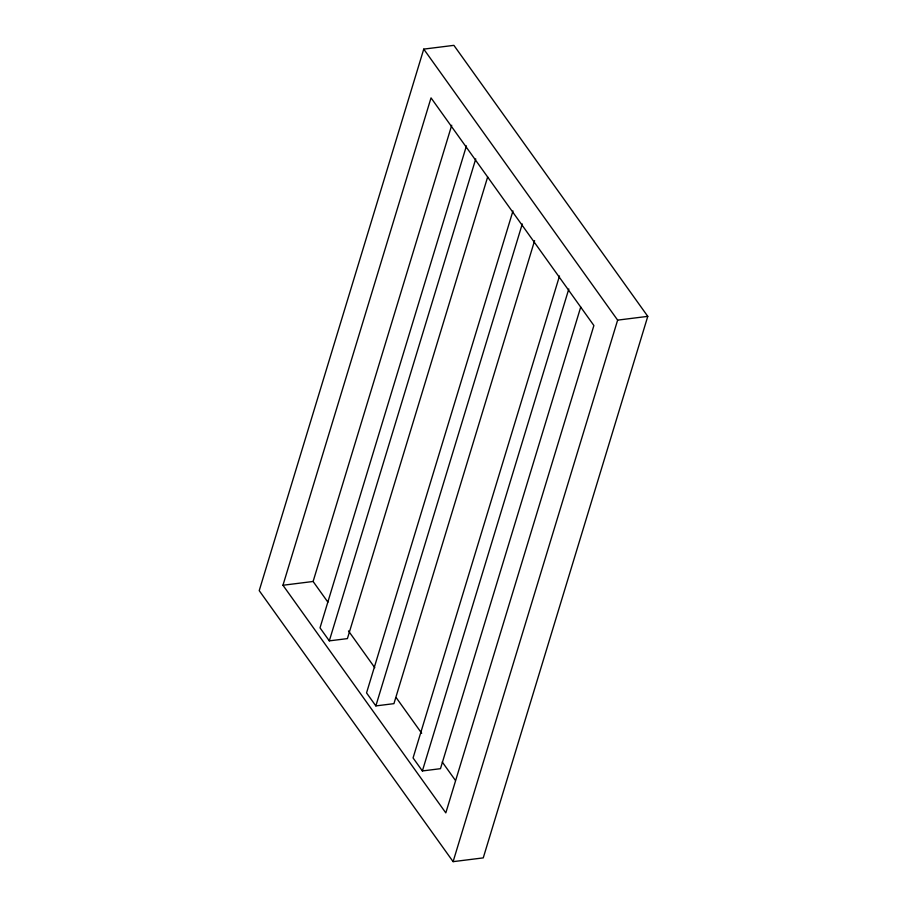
<?xml version="1.0" encoding="UTF-8"?>
<svg xmlns="http://www.w3.org/2000/svg" width="907" height="907" viewBox="0 0 907 907"><rect width="100%" height="100%" fill="white"/><g stroke="black" fill="none" stroke-linecap="round" stroke-linejoin="round"><path stroke-width="1.36" d="M423.75 49.114L259.221 590.638L453.103 861.65L483.25 857.886L647.779 316.362L453.897 45.35L423.75 49.114L617.633 320.126L453.103 861.65M282.961 585.253L431.029 97.877L593.892 325.522L445.813 812.899L282.961 585.253L313.108 581.478L327.915 602.18M313.108 581.478L451.72 125.245M466.436 145.891L320.012 627.859L329.309 640.864L347.404 638.607L487.66 176.956M329.309 640.864L475.744 158.906M512.965 210.934L366.541 692.903L375.849 705.907L393.933 703.651L534.608 240.638M375.849 705.907L522.273 223.95M559.506 275.977L413.07 757.935L422.379 770.95L440.473 768.683L580.729 307.031M422.379 770.95L568.802 288.982M617.633 320.126L647.779 316.362M348.481 630.921L374.795 667.711M396.178 697.608L421.676 733.241M442.242 761.993L455.405 780.383"/></g></svg>
